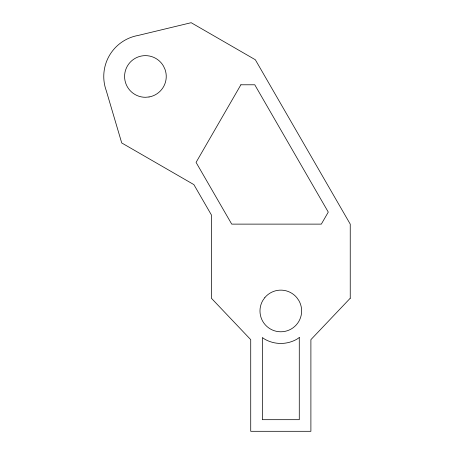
<?xml version="1.0" encoding="UTF-8"?>
<svg xmlns="http://www.w3.org/2000/svg" width="454" height="454" viewBox="0 0 454 454"><rect width="100%" height="100%" fill="white"/><g stroke="black" fill="none" stroke-linecap="round" stroke-linejoin="round"><path stroke-width="0.68" d="M240.881 84.785L196.071 162.396L231.716 224.123L321.33 224.123L328.276 212.097L254.768 84.785L240.881 84.785M264.852 297.569L262.77 300.542A20.827 20.827 0 0 0 280.805 331.783A20.827 20.827 0 0 0 298.846 300.542L296.763 297.569A20.827 20.827 0 0 0 264.852 297.569M350.238 298.227L310.894 339.654L310.894 431.3L250.722 431.3L250.722 339.654L211.377 298.227L211.377 214.912L193.881 184.613L121.729 142.953L106.276 90.709A41.655 41.655 0 0 1 138.186 35.44L191.157 22.7L255.335 59.752L350.238 224.123L350.238 298.227M299.277 337.538L297.052 339.093A32.489 32.489 0 0 1 264.563 339.093L262.338 337.538L262.338 419.683L299.277 419.683L299.277 337.538M149.037 96.974L145.422 97.292A20.827 20.827 0 0 1 127.381 66.046A20.827 20.827 0 0 1 163.457 66.046L164.995 69.337A20.827 20.827 0 0 1 149.037 96.974"/></g></svg>
